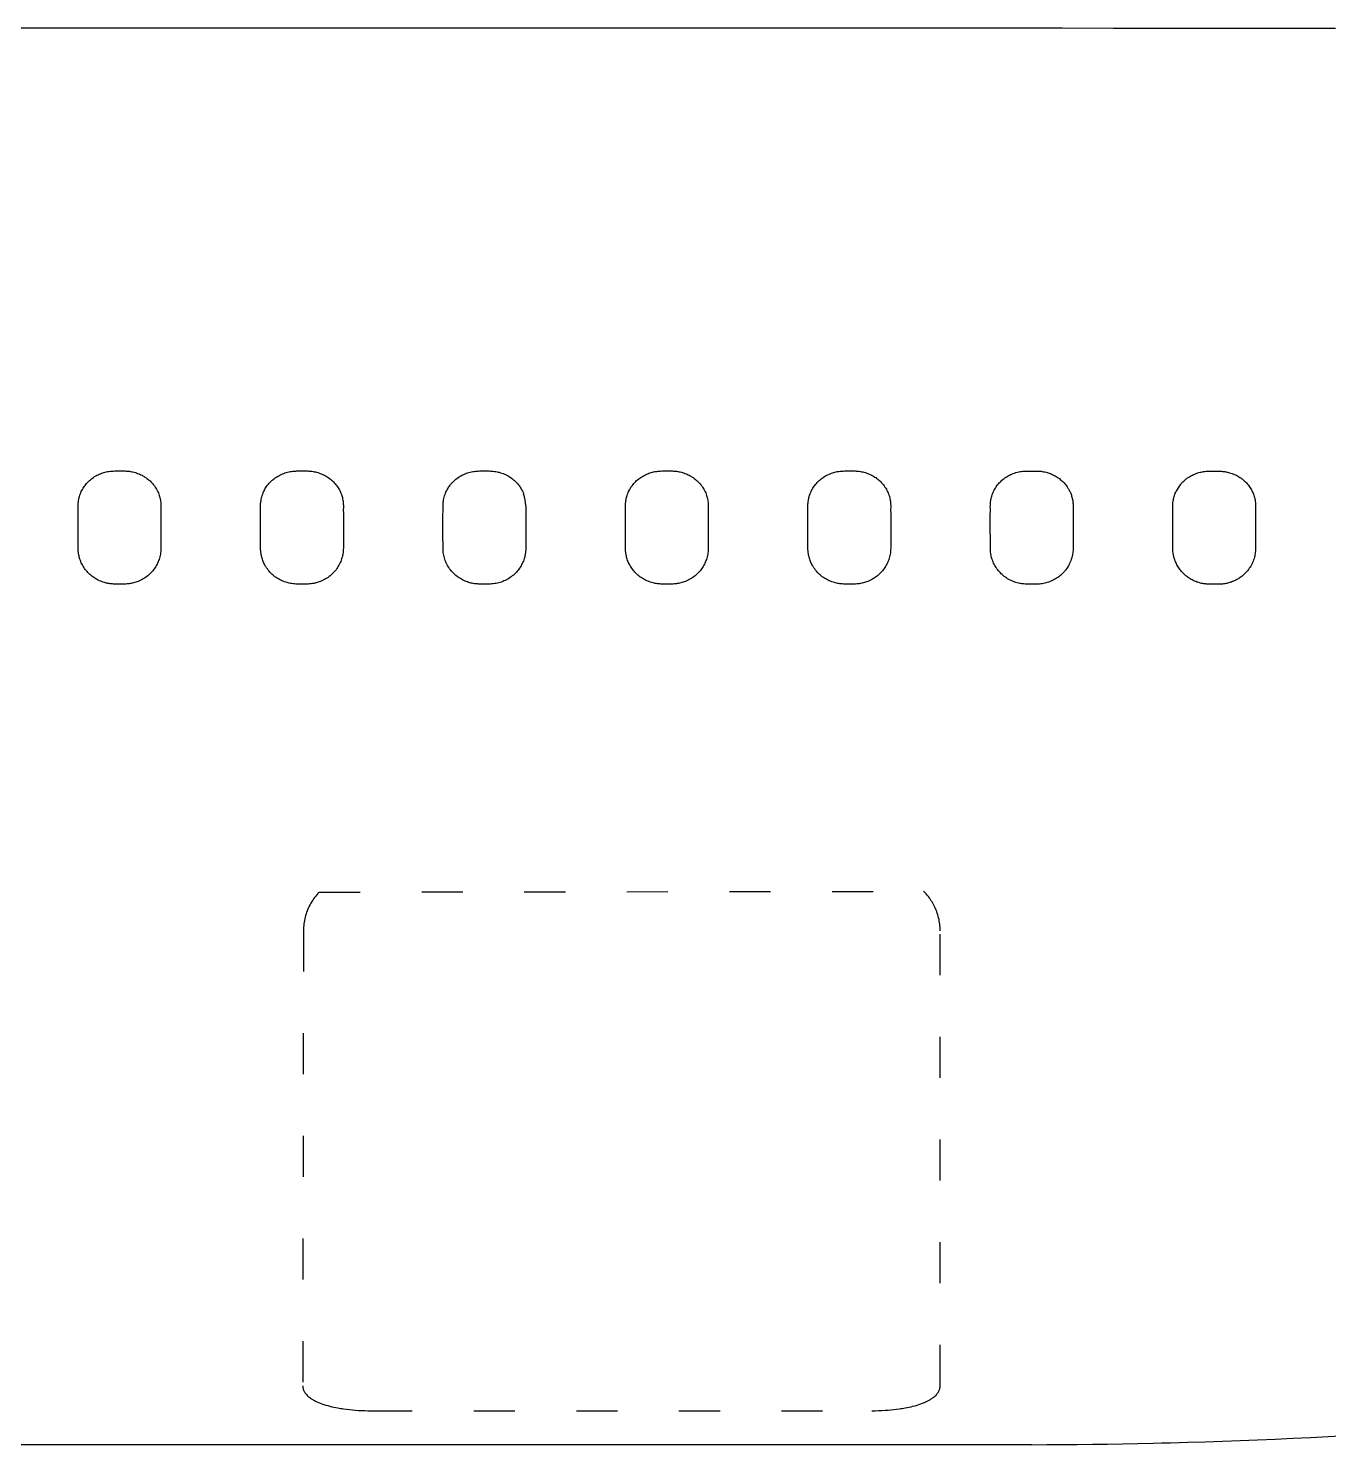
# Model space of a CAD drawing. Extents: x -17108 to 71323, y -8319 to 54197.
# Drawn here: x 10781 to 14583, y 43435 to 47576 of the extents above; entities that cross this region are included whole.
import ezdxf

# ---------------------------------------------------------------- set-up
doc = ezdxf.new("R2010")
doc.units = 0
doc.linetypes.add('ACAD_ISO03W100', pattern=[30, 12, -18])
doc.layers.get('0').update_dxf_attribs({"linetype": 'CONTINUOUS'})
doc.layers.add('cargoDoors', color=7, linetype='ACAD_ISO03W100')

msp = doc.modelspace()

# ---------------------------------------------------------------- linework, layer by layer
at = {"color": 7}
for p, q in [((11033.9, 46281.7), (11061.9, 46281.7)), ((11567.3, 46281.7), (11595.3, 46281.7)), ((12634.1, 46281.7), (12662.1, 46281.7)), ((13167.5, 46281.7), (13195.5, 46281.7)), ((11168.9, 46144.8), (11168.9, 46056.1)), ((11702.3, 46144.8), (11702.3, 46056.1)), ((12769.1, 46144.8), (12769.1, 46056.1)), ((13302.5, 46144.8), (13302.5, 46056.1)), ((12128.7, 45951.1), (12100.7, 45951.1)), ((13714.9, 43434.9), (9320.7, 43434.9))]:
    msp.add_line(p, q, dxfattribs=at)
at = {"color": 7, "ltscale": 0.349951}
for p, q in [((12100.7, 46281.7), (12114.7, 46281.7)), ((11595.3, 45951.1), (11581.3, 45951.1))]:
    msp.add_line(p, q, dxfattribs=at)
at = {"color": 7, "ltscale": 0.35}
for p, q in [((12114.7, 46281.7), (12128.7, 46281.7)), ((13700.9, 46281.5), (13714.9, 46281.5)), ((11047.9, 45951.1), (11033.9, 45951.1)), ((11061.9, 45951.1), (11047.9, 45951.1)), ((11581.3, 45951.1), (11567.3, 45951.1)), ((12648.1, 45951.1), (12634.1, 45951.1)), ((12662.1, 45951.1), (12648.1, 45951.1)), ((13181.5, 45951.1), (13167.5, 45951.1)), ((13195.5, 45951.1), (13181.5, 45951.1))]:
    msp.add_line(p, q, dxfattribs=at)
at = {"color": 7, "ltscale": 0.349512}
msp.add_line((14234.3, 46281.1), (14248.3, 46281.1), dxfattribs=at)
at = {"color": 7, "ltscale": 0.349707}
msp.add_line((13728.9, 45950.9), (13714.9, 45950.9), dxfattribs=at)
at = {"color": 7}
for points in [[(14603.4, 47575.1), (14482.3, 47575.1), (14255.7, 47575.3), (14104.7, 47575.5), (13954, 47575.7), (13803.5, 47575.9), (13714.9, 47575.9), (9971.2, 47575.9)], [(10926.9, 46182.6), (10927, 46185.4), (10927.2, 46188.2), (10927.5, 46191), (10927.8, 46193.4), (10928.2, 46195.8), (10928.8, 46199), (10929.3, 46201.7), (10929.9, 46204.3), (10930.6, 46206.9), (10931.8, 46210.6), (10933.1, 46214.3), (10934.5, 46217.9), (10936.1, 46221.4), (10937.8, 46224.9), (10939.4, 46228), (10941.2, 46231), (10943.1, 46234), (10945, 46236.9), (10947.1, 46239.7), (10949.3, 46242.5), (10951.6, 46245.2), (10954.1, 46248), (10956.8, 46250.8), (10959.7, 46253.4), (10962.6, 46256), (10965.6, 46258.4), (10968.6, 46260.8), (10971.8, 46263), (10975.1, 46265.1), (10978.4, 46267.1), (10981.8, 46269), (10985.3, 46270.7), (10988.8, 46272.3), (10992.4, 46273.8), (10995.7, 46275.1), (10999.1, 46276.2), (11002.4, 46277.3), (11005.9, 46278.2), (11009.3, 46279), (11012.8, 46279.7), (11014.9, 46280.1), (11016.9, 46280.4), (11021.2, 46281), (11025.4, 46281.4), (11029.6, 46281.6), (11033.9, 46281.7)], [(11061.9, 46281.7), (11064.8, 46281.7), (11067.7, 46281.6), (11070.6, 46281.4), (11073.9, 46281.1), (11077.1, 46280.7), (11080.3, 46280.2), (11083.5, 46279.6), (11087.1, 46278.9), (11090.6, 46278), (11094.1, 46277.1), (11097.5, 46276), (11100.9, 46274.8), (11104.3, 46273.5)], [(11104.3, 46273.5), (11107.4, 46272.1), (11110.5, 46270.7), (11113.6, 46269.2), (11116.5, 46267.6), (11119.5, 46265.8), (11122.3, 46264.1), (11125.2, 46262.2), (11127.9, 46260.2), (11131, 46257.8), (11134, 46255.3), (11137, 46252.7), (11139.8, 46249.9), (11142.5, 46247.1), (11145.1, 46244.2), (11147.6, 46241.2), (11149.9, 46238), (11152.2, 46234.8), (11154.3, 46231.6), (11156.2, 46228.2), (11158.1, 46224.8), (11159.8, 46221.2), (11161.4, 46217.7), (11162.8, 46214.1), (11164.1, 46210.4), (11165.1, 46207), (11166, 46203.6), (11166.8, 46200.2), (11167.4, 46196.8), (11168, 46193.3), (11168.4, 46189.8), (11168.6, 46187.4), (11168.8, 46185), (11168.9, 46182.6), (11168.9, 46178.4), (11168.9, 46174.8), (11168.8, 46169.3), (11168.8, 46166.6), (11168.8, 46164.5), (11168.9, 46162.4)], [(11460.3, 46182.6), (11460.4, 46184.6), (11460.5, 46186.6), (11460.8, 46189.7), (11461.1, 46192.8), (11461.6, 46195.8), (11462.2, 46199), (11463, 46202.8), (11464, 46206.6), (11465.1, 46210.3), (11466.4, 46214), (11467.8, 46217.6), (11469.2, 46220.8), (11470.7, 46223.9), (11472.3, 46227), (11474, 46230), (11475.8, 46233), (11477.8, 46235.9), (11479.8, 46238.8), (11481.7, 46241.2), (11483.6, 46243.6), (11485.6, 46245.9), (11487.7, 46248.1), (11489.6, 46250.1), (11491.5, 46252), (11493.5, 46253.8), (11495, 46255.2), (11496.6, 46256.5), (11499.8, 46259.1), (11503.1, 46261.5), (11506.5, 46263.8), (11509.9, 46266), (11513.5, 46268), (11517, 46269.9), (11520.6, 46271.6), (11524.2, 46273.2), (11527.9, 46274.6), (11531.6, 46276), (11535.4, 46277.1), (11539.3, 46278.2), (11543.1, 46279.1), (11547, 46279.9), (11551, 46280.5), (11554.9, 46281), (11558.9, 46281.4), (11562.9, 46281.6), (11565.1, 46281.7), (11567.3, 46281.7)], [(11595.3, 46281.7), (11598.2, 46281.7), (11601.1, 46281.6), (11604, 46281.4), (11607.3, 46281.1), (11610.5, 46280.7), (11613.7, 46280.2), (11616.9, 46279.6), (11620.5, 46278.9), (11624, 46278), (11627.5, 46277.1), (11630.9, 46276), (11634.3, 46274.8), (11637.7, 46273.5)], [(11637.7, 46273.5), (11641.3, 46271.9), (11644.8, 46270.3), (11648.3, 46268.5), (11651.7, 46266.6), (11655, 46264.5), (11658.2, 46262.4), (11661.4, 46260.1), (11664.5, 46257.8), (11667.4, 46255.3), (11670.3, 46252.7), (11673.1, 46250), (11675.8, 46247.2), (11678.4, 46244.3), (11680.7, 46241.5), (11683, 46238.5), (11685.1, 46235.5), (11687.1, 46232.4), (11689, 46229.3), (11690.8, 46226.1), (11692.5, 46222.8), (11694, 46219.5), (11695.3, 46216.5), (11696.4, 46213.4), (11697.5, 46210.4), (11698.4, 46207.3), (11699.4, 46203.8), (11700.2, 46200.2), (11700.9, 46196.7), (11701.4, 46193.1), (11701.8, 46189.8), (11702.1, 46186.6), (11702.2, 46184.2), (11702.3, 46181.8), (11702.3, 46177.5), (11702.3, 46174.1), (11702.2, 46168.9), (11702.2, 46166.3), (11702.2, 46164.4), (11702.3, 46162.4)], [(11993.7, 46162.4), (11993.7, 46166.7), (11993.7, 46171), (11993.7, 46174.3), (11993.7, 46177.6), (11993.7, 46180.3), (11993.7, 46183), (11993.9, 46185.8), (11994.1, 46188.6), (11994.2, 46190.2), (11994.6, 46193.4), (11995.2, 46197.3), (11996, 46201.1), (11996.9, 46204.9), (11998, 46208.6), (11999.2, 46212.3), (12000.5, 46215.9), (12002, 46219.5), (12003.6, 46223), (12005.4, 46226.5), (12007.3, 46229.9), (12008.9, 46232.5), (12010.6, 46235), (12012.3, 46237.5), (12014.1, 46240), (12015.8, 46242.1), (12017.5, 46244.2), (12019.3, 46246.2), (12020.6, 46247.7), (12022, 46249.1), (12024.9, 46252), (12027.9, 46254.7), (12031, 46257.4), (12034.2, 46259.9), (12037.6, 46262.3), (12040.8, 46264.4), (12044.2, 46266.5), (12047.6, 46268.4), (12051.1, 46270.2), (12054.7, 46271.9), (12058.3, 46273.5), (12062, 46274.9), (12065.7, 46276.2), (12069.5, 46277.3), (12073.3, 46278.4), (12077.2, 46279.3), (12081.1, 46280), (12085, 46280.6), (12088.9, 46281.1), (12092.8, 46281.4), (12096.7, 46281.6), (12100.7, 46281.7)], [(12128.7, 46281.7), (12132.7, 46281.6), (12136.7, 46281.4), (12140.6, 46281.1), (12144.6, 46280.6), (12148.5, 46280), (12151.8, 46279.3), (12155, 46278.6), (12158.2, 46277.8), (12162, 46276.7), (12165.8, 46275.5), (12169.5, 46274.1), (12173.1, 46272.6), (12176.7, 46271)], [(12176.7, 46271), (12180.3, 46269.2), (12183.7, 46267.3), (12187.1, 46265.3), (12190.4, 46263.2), (12193.6, 46261), (12196.8, 46258.6), (12199.8, 46256.2), (12202.8, 46253.6), (12205.6, 46250.9), (12208.3, 46248.1), (12211, 46245.2), (12213.5, 46242.2), (12215.9, 46239.1), (12218.2, 46235.9), (12220.4, 46232.6), (12222.4, 46229.2), (12224.3, 46225.8), (12226.1, 46222.3), (12227.7, 46218.7), (12229.2, 46215)], [(12527.1, 46182.6), (12527.2, 46185.7), (12527.5, 46188.8), (12527.7, 46191), (12528.1, 46194.2), (12528.7, 46197.4), (12529.1, 46199.8), (12529.6, 46202.1), (12530.2, 46204.5), (12530.8, 46206.8), (12532, 46210.5), (12533.2, 46214.2), (12534.7, 46217.8), (12536.2, 46221.4), (12537.9, 46224.8), (12539.6, 46227.9), (12541.4, 46231), (12543.2, 46233.9), (12545.2, 46236.8), (12547.3, 46239.6), (12549.4, 46242.4), (12551.7, 46245.1), (12554.3, 46247.9), (12557, 46250.7), (12559.8, 46253.4), (12562.7, 46255.9), (12565.7, 46258.4), (12568.8, 46260.7), (12571.9, 46262.9), (12575.2, 46265), (12578.5, 46267), (12581.9, 46268.9), (12585.4, 46270.7), (12588.9, 46272.3), (12592.5, 46273.8), (12595.8, 46275.1), (12599.2, 46276.2), (12602.6, 46277.2), (12606, 46278.2), (12609.4, 46279), (12612.9, 46279.7), (12615.7, 46280.2), (12618.5, 46280.6), (12621.3, 46281), (12623.5, 46281.2), (12625.6, 46281.4), (12629.8, 46281.6), (12634.1, 46281.7)], [(12662.1, 46281.7), (12665, 46281.7), (12667.9, 46281.6), (12670.8, 46281.4), (12674.1, 46281.1), (12677.3, 46280.7), (12680.5, 46280.2), (12683.7, 46279.6), (12687.3, 46278.9), (12690.8, 46278), (12694.3, 46277.1), (12697.7, 46276), (12701.1, 46274.8), (12704.5, 46273.5)], [(12704.5, 46273.5), (12707.6, 46272.1), (12710.7, 46270.7), (12713.8, 46269.2), (12716.7, 46267.6), (12719.7, 46265.8), (12722.5, 46264.1), (12725.4, 46262.2), (12728.1, 46260.2), (12731.2, 46257.8), (12734.2, 46255.3), (12737.2, 46252.7), (12740, 46249.9), (12742.7, 46247.1), (12745.3, 46244.2), (12747.8, 46241.2), (12750.1, 46238), (12752.4, 46234.8), (12754.5, 46231.6), (12756.4, 46228.2), (12758.3, 46224.8), (12760, 46221.2), (12761.6, 46217.7), (12763, 46214.1), (12764.3, 46210.4), (12765.3, 46207), (12766.2, 46203.6), (12767, 46200.2), (12767.6, 46196.8), (12768.2, 46193.3), (12768.6, 46189.8), (12768.8, 46187.4), (12769, 46185), (12769.1, 46182.6), (12769.1, 46178.4), (12769.1, 46174.8), (12769, 46169.3), (12769, 46166.6), (12769, 46164.5), (12769.1, 46162.4)], [(13060.5, 46182.6), (13060.6, 46185.4), (13060.8, 46188.2), (13061.1, 46191), (13061.4, 46193.4), (13061.8, 46195.8), (13062.4, 46199), (13062.9, 46201.7), (13063.5, 46204.3), (13064.2, 46206.9), (13065.4, 46210.6), (13066.7, 46214.3), (13068.1, 46217.9), (13069.7, 46221.4), (13071.4, 46224.9), (13073, 46228), (13074.8, 46231), (13076.7, 46234), (13078.6, 46236.9), (13080.7, 46239.7), (13082.9, 46242.5), (13085.2, 46245.2), (13087.8, 46248), (13090.5, 46250.8), (13093.3, 46253.4), (13096.2, 46256), (13099.2, 46258.4), (13102.2, 46260.8), (13105.4, 46263), (13108.7, 46265.1), (13112, 46267.1), (13115.4, 46269), (13118.9, 46270.7), (13122.4, 46272.3), (13126, 46273.8), (13129.3, 46275.1), (13132.7, 46276.2), (13136, 46277.3), (13139.5, 46278.2), (13142.9, 46279), (13146.4, 46279.7), (13148.5, 46280.1), (13150.6, 46280.4), (13154.8, 46281), (13159, 46281.4), (13163.2, 46281.6), (13167.5, 46281.7)], [(13195.5, 46281.7), (13198.4, 46281.7), (13201.3, 46281.6), (13204.2, 46281.4), (13207.5, 46281.1), (13210.7, 46280.7), (13213.9, 46280.2), (13217.1, 46279.6), (13220.7, 46278.9), (13224.2, 46278), (13227.7, 46277.1), (13231.1, 46276), (13234.5, 46274.8), (13237.9, 46273.5)], [(13237.9, 46273.5), (13241, 46272.1), (13244.1, 46270.7), (13247.2, 46269.2), (13250.1, 46267.6), (13253.1, 46265.8), (13255.9, 46264.1), (13258.8, 46262.2), (13261.5, 46260.2), (13264.6, 46257.8), (13267.6, 46255.3), (13270.6, 46252.7), (13273.4, 46249.9), (13276.1, 46247.1), (13278.7, 46244.2), (13281.2, 46241.2), (13283.5, 46238), (13285.8, 46234.8), (13287.9, 46231.6), (13289.8, 46228.2), (13291.7, 46224.8), (13293.4, 46221.2), (13295, 46217.7), (13296.4, 46214.1), (13297.7, 46210.4), (13298.7, 46207), (13299.6, 46203.6), (13300.4, 46200.2), (13301, 46196.8), (13301.6, 46193.3), (13302, 46189.8), (13302.2, 46187.4), (13302.4, 46185), (13302.5, 46182.6), (13302.5, 46178.4), (13302.5, 46174.8), (13302.4, 46169.3), (13302.4, 46166.6), (13302.4, 46164.5), (13302.5, 46162.4)], [(13593.9, 46162.3), (13594, 46165.6), (13593.9, 46167.8), (13593.9, 46172.2), (13593.8, 46177.1), (13593.9, 46180.3), (13593.9, 46182.4), (13594, 46184.6), (13594.2, 46186.7), (13594.3, 46188.9), (13594.7, 46192.2), (13595.1, 46195.4), (13595.7, 46198.5), (13596.4, 46201.7), (13597.1, 46204.9), (13598, 46208), (13599.2, 46211.6), (13600.4, 46215.1), (13601.9, 46218.6), (13603.4, 46222), (13605.1, 46225.4), (13607, 46228.8), (13608.8, 46231.9), (13610.8, 46235), (13612.9, 46238), (13615.1, 46240.9), (13617.5, 46243.8), (13619.9, 46246.6), (13622.5, 46249.3), (13625.1, 46251.9), (13627.9, 46254.4), (13630.7, 46256.8), (13633.6, 46259.1), (13636.7, 46261.3), (13639.8, 46263.5), (13643, 46265.5), (13646.3, 46267.4), (13649.6, 46269.2), (13653.3, 46271), (13657.1, 46272.7), (13661, 46274.3), (13664.9, 46275.7), (13668.9, 46276.9), (13672.9, 46278), (13677, 46279), (13681.2, 46279.8), (13683.3, 46280.2), (13685.4, 46280.5), (13689.2, 46280.9), (13693.1, 46281.3), (13697, 46281.5), (13700.9, 46281.5)], [(13714.9, 46281.5), (13726.5, 46281.5), (13730, 46281.5), (13731.7, 46281.4), (13734.3, 46281.4)], [(13734.3, 46281.4), (13738.2, 46281.1), (13742, 46280.7), (13745.8, 46280.2), (13749.7, 46279.6), (13753.4, 46278.8), (13756.8, 46278), (13760.1, 46277.1), (13763.4, 46276.1), (13766.1, 46275.2), (13768.8, 46274.2), (13771.5, 46273.1), (13774.6, 46271.8), (13777.7, 46270.3), (13780.7, 46268.8), (13783.7, 46267.2), (13786.6, 46265.5), (13789.4, 46263.7), (13792.6, 46261.6), (13795.6, 46259.4), (13798.5, 46257.1), (13801.4, 46254.7), (13804.1, 46252.2), (13806.8, 46249.6), (13809.3, 46247), (13811.8, 46244.2)], [(14149.5, 46241.7), (14150.8, 46243.3), (14152.2, 46244.8), (14155, 46247.9), (14157.1, 46250), (14159.2, 46252.1), (14161.4, 46254.1), (14163.4, 46255.8), (14165.4, 46257.4), (14166.8, 46258.5), (14168.2, 46259.6), (14170.5, 46261.2), (14173.9, 46263.5), (14177.4, 46265.7), (14180.3, 46267.4), (14182.5, 46268.6), (14184.9, 46269.8), (14187.6, 46271), (14190.3, 46272.2), (14193.6, 46273.6), (14195.2, 46274.2), (14197.7, 46275.1), (14200.2, 46275.9), (14203.6, 46276.9), (14207.1, 46277.8), (14210.6, 46278.6), (14214.1, 46279.3)], [(14214.1, 46279.3), (14217.3, 46279.9), (14221, 46280.4), (14224.6, 46280.7), (14228.2, 46281), (14231.3, 46281.1), (14234.3, 46281.1)], [(14248.3, 46281.1), (14258.9, 46281.1), (14263.7, 46281.1), (14266.1, 46281), (14270.2, 46280.8), (14272.8, 46280.6), (14275.3, 46280.4), (14278.8, 46279.9), (14281.3, 46279.5), (14283.9, 46279), (14286.4, 46278.5), (14290, 46277.7), (14293.5, 46276.7), (14297, 46275.6), (14300.5, 46274.4), (14302.9, 46273.5), (14305.3, 46272.6), (14307.7, 46271.6), (14310, 46270.5), (14313.1, 46269), (14316.1, 46267.4), (14319, 46265.7), (14320.4, 46264.9), (14323.3, 46263.1), (14326.1, 46261.2), (14327.5, 46260.2), (14329.8, 46258.4), (14332.1, 46256.6), (14334, 46255), (14336.9, 46252.4), (14339.7, 46249.8), (14342.4, 46247), (14345, 46244.1), (14347.5, 46241.1), (14349.8, 46238.1), (14351.7, 46235.4), (14353.6, 46232.7), (14355.3, 46229.9), (14357.1, 46226.7), (14358.8, 46223.5), (14360.4, 46220.2), (14361.9, 46216.8), (14363.1, 46213.8), (14364.1, 46210.8), (14365.2, 46207.4), (14366.2, 46204), (14367, 46200.5), (14367.7, 46197.1), (14368.3, 46193.6), (14368.7, 46190), (14369, 46186.5), (14369.2, 46183), (14369.3, 46179.4)], [(13811.8, 46244.2), (13814.2, 46241.3), (13816.6, 46238.2), (13818.8, 46235.1), (13820.8, 46231.9), (13822.1, 46229.9), (13823.3, 46227.8), (13824.6, 46225.4), (13825.8, 46223.1), (13826.9, 46220.6), (13827.9, 46218.4), (13828.8, 46216.2), (13829.8, 46213.7), (13830.7, 46211.1), (13831.6, 46208.5), (13832.5, 46205.4), (13833.1, 46203.1), (13833.6, 46200.8), (13834.1, 46198.4), (13834.7, 46195.2), (13835.2, 46191.9), (13835.5, 46188.7), (13835.8, 46185.4), (13835.9, 46182.1), (13835.9, 46179.4), (13835.9, 46057.4), (13835.9, 46055.1), (13835.9, 46052.9), (13835.7, 46049.2), (13835.4, 46045.5), (13835, 46042.2), (13834.5, 46038.9), (13833.9, 46035.7), (13833.2, 46032.5), (13832.4, 46029.1), (13831.4, 46025.8), (13830.4, 46022.6)], [(14127.4, 46179.5), (14127.4, 46183), (14127.6, 46186.5), (14127.9, 46189.9), (14128.4, 46193.4), (14128.9, 46196.8), (14129.6, 46200.2), (14130.4, 46203.6), (14131.3, 46207), (14132.3, 46210.3), (14133.4, 46213.6)], [(14133.4, 46213.6), (14134, 46215.1), (14134.6, 46216.7), (14136, 46219.8), (14137.4, 46222.8)], [(10926.9, 46127.2), (10926.9, 46136.4), (10926.9, 46154.9), (10926.9, 46167.3), (10926.9, 46173.4), (10926.9, 46179.6), (10926.9, 46182.6)], [(11460.3, 46127.2), (11460.3, 46136.4), (11460.3, 46154.9), (11460.3, 46167.3), (11460.3, 46173.4), (11460.3, 46179.6), (11460.3, 46182.6)], [(12235.7, 46180), (12235.7, 46148.7), (12235.7, 46133), (12235.7, 46117.3), (12235.7, 46109.5)], [(12527.1, 46127.2), (12527.1, 46136.4), (12527.1, 46154.9), (12527.1, 46167.3), (12527.1, 46173.4), (12527.1, 46179.6), (12527.1, 46182.6)], [(13060.5, 46127.2), (13060.5, 46138.3), (13060.5, 46155.1), (13060.5, 46166.2), (13060.5, 46173.5), (13060.5, 46177.1), (13060.5, 46182.6)], [(14134.1, 46019.1), (14133.4, 46020.7), (14132.9, 46022.4), (14132.2, 46024.4), (14131.4, 46027.1), (14130.7, 46029.8), (14130.1, 46032.2), (14129.5, 46034.6), (14129.1, 46036.6), (14128.8, 46038.7), (14128.5, 46040.7), (14128.2, 46042.7), (14127.8, 46045.8), (14127.6, 46048.8), (14127.4, 46051.9), (14127.4, 46054.9), (14127.4, 46059), (14127.4, 46179.5)], [(14369.3, 46179.4), (14369.3, 46157.4), (14369.3, 46058.4), (14369.3, 46054.3), (14369.2, 46050.7), (14368.9, 46047.1), (14368.6, 46043.5), (14368.1, 46040), (14367.5, 46036.4), (14366.7, 46032.9), (14365.9, 46029.4), (14364.9, 46026), (14363.6, 46022.1), (14362.2, 46018.4), (14360.7, 46014.6), (14359, 46010.9), (14357.2, 46007.3), (14355.2, 46003.8), (14353.1, 46000.3), (14351, 45997.2), (14348.8, 45994.1), (14346.5, 45991.1), (14344.1, 45988.2), (14341.6, 45985.4), (14339, 45982.6), (14336.3, 45980), (14333.5, 45977.4), (14332.2, 45976.3), (14330, 45974.5), (14327.7, 45972.7), (14325.7, 45971.3), (14324.2, 45970.2)], [(11168.9, 46162.4), (11169, 46159.5), (11169, 46156.6), (11169, 46154.6), (11169, 46150.7), (11168.9, 46144.8)], [(11702.3, 46162.4), (11702.4, 46159.5), (11702.4, 46156.6), (11702.4, 46154.6), (11702.4, 46150.7), (11702.3, 46144.8)], [(11993.7, 46074), (11993.6, 46080.2), (11993.5, 46084.4), (11993.5, 46092.8), (11993.5, 46101.3), (11993.6, 46131), (11993.5, 46143.7), (11993.6, 46152), (11993.6, 46156.2), (11993.7, 46162.4)], [(12769.1, 46162.4), (12769.2, 46159.5), (12769.2, 46156.6), (12769.2, 46154.6), (12769.2, 46150.7), (12769.1, 46144.8)], [(13302.5, 46162.4), (13302.6, 46159.5), (13302.6, 46156.6), (13302.6, 46154.6), (13302.6, 46150.7), (13302.5, 46144.8)], [(13593.9, 46056), (13593.9, 46089.2), (13593.8, 46105.8), (13593.7, 46130.6), (13593.7, 46144.7), (13593.7, 46151.8), (13593.8, 46157.1), (13593.9, 46162.3)], [(10926.9, 46056.1), (10926.9, 46087.7), (10926.9, 46103.5), (10926.9, 46119.3), (10926.9, 46127.2)], [(11460.3, 46056.1), (11460.3, 46087.7), (11460.3, 46103.5), (11460.3, 46119.3), (11460.3, 46127.2)], [(12235.7, 46109.5), (12235.7, 46100.1), (12235.7, 46090.8), (12235.7, 46081.4), (12235.7, 46069.1), (12235.7, 46063), (12235.7, 46056.5), (12235.7, 46053.3)], [(12527.1, 46056.1), (12527.1, 46087.7), (12527.1, 46103.5), (12527.1, 46119.3), (12527.1, 46127.2)], [(13060.5, 46056.1), (13060.5, 46087.7), (13060.5, 46103.5), (13060.5, 46119.3), (13060.5, 46127.2)], [(10933.3, 46020.4), (10932.2, 46023.6), (10931.2, 46026.8), (10930.3, 46030.1), (10929.5, 46033.4), (10928.8, 46036.7), (10928.2, 46040), (10927.9, 46042), (10927.6, 46044), (10927.4, 46046), (10927.2, 46048), (10927.1, 46050.1), (10927, 46052.1), (10926.9, 46054.1), (10926.9, 46056.1)], [(11168.9, 46056.1), (11168.8, 46052.4), (11168.6, 46048.8), (11168.4, 46046.3), (11168, 46042.3), (11167.3, 46038.4), (11166.6, 46034.5), (11165.7, 46030.6), (11164.6, 46026.8), (11163.5, 46023.2), (11162.2, 46019.7), (11160.8, 46016.2), (11159.3, 46012.8), (11157.7, 46009.4), (11155.9, 46006.1), (11154, 46002.9), (11152, 45999.7), (11149.8, 45996.4), (11147.4, 45993.1), (11144.9, 45990), (11142.2, 45986.9), (11139.5, 45984), (11136.6, 45981.1), (11133.6, 45978.3), (11130.5, 45975.6), (11127.3, 45973.1), (11124, 45970.7), (11120.6, 45968.4), (11117.1, 45966.3), (11113.6, 45964.2), (11109.9, 45962.3), (11106.2, 45960.6), (11102.5, 45959), (11098.6, 45957.5), (11095.3, 45956.4), (11092, 45955.4), (11088.7, 45954.5), (11085.3, 45953.7), (11081.9, 45953), (11078.5, 45952.4), (11076.4, 45952.1), (11074.4, 45951.8), (11072.3, 45951.6), (11070.2, 45951.4), (11066.1, 45951.2), (11061.9, 45951.1)], [(11466.7, 46020.4), (11465.6, 46023.6), (11464.6, 46026.8), (11463.7, 46030.1), (11462.9, 46033.4), (11462.2, 46036.7), (11461.6, 46040), (11461.3, 46042), (11461, 46044), (11460.8, 46046), (11460.6, 46048), (11460.5, 46050.1), (11460.4, 46052.1), (11460.3, 46054.1), (11460.3, 46056.1)], [(11702.3, 46056.1), (11702.2, 46052.6), (11702, 46049.1), (11701.7, 46045.5), (11701.3, 46042), (11700.8, 46038.5), (11700.1, 46035.1), (11699.3, 46031.6), (11698.3, 46028), (11697.3, 46024.4), (11696, 46020.9), (11694.7, 46017.4), (11693.1, 46013.7), (11691.4, 46010.1), (11689.5, 46006.6), (11687.5, 46003.1), (11685.4, 45999.7), (11683.2, 45996.3), (11680.8, 45993.1), (11678.2, 45990), (11675.6, 45986.9), (11672.9, 45983.9), (11670, 45981.1), (11667, 45978.3), (11663.9, 45975.6), (11660.7, 45973.1), (11657.4, 45970.7), (11654, 45968.4), (11650.5, 45966.2), (11646.9, 45964.2), (11643.3, 45962.3), (11639.6, 45960.6), (11635.8, 45959), (11632, 45957.5), (11629.1, 45956.5), (11626.1, 45955.6), (11623.1, 45954.7), (11620, 45954), (11618, 45953.5), (11616, 45953.1), (11613.9, 45952.7), (11611.9, 45952.4), (11607.8, 45951.8), (11603.6, 45951.4), (11599.5, 45951.2), (11595.3, 45951.1)], [(12003.3, 46012.7), (12001.7, 46016.4), (12000.2, 46020.2), (11998.9, 46024), (11997.7, 46027.8), (11996.6, 46031.7), (11995.8, 46035.7), (11995, 46039.6), (11994.5, 46042.9), (11994.2, 46045.8), (11994, 46048.7), (11993.8, 46051.1), (11993.7, 46053.4), (11993.7, 46055.7), (11993.7, 46058.7), (11993.7, 46064.8), (11993.7, 46068.9), (11993.7, 46070.9), (11993.7, 46074)], [(12235.7, 46053.3), (12235.6, 46051.4), (12235.5, 46049.4), (12235.3, 46047.3), (12235, 46044.5), (12234.7, 46041.8), (12234.3, 46039.3), (12233.8, 46036.3), (12233.1, 46033.4), (12232.4, 46030.4), (12231.8, 46028), (12231, 46025.6), (12229.8, 46022), (12228.5, 46018.4), (12227, 46014.8), (12225.4, 46011.3), (12223.6, 46007.9), (12221.8, 46004.5), (12219.8, 46001.2), (12217.7, 45998), (12215.4, 45994.8), (12213.1, 45991.7), (12210.6, 45988.8), (12208.1, 45985.9), (12205.4, 45983.1), (12202.5, 45980.2), (12199.5, 45977.5), (12196.3, 45974.9), (12193.1, 45972.4), (12189.8, 45970), (12186.3, 45967.7), (12182.8, 45965.6), (12179.2, 45963.6), (12175.6, 45961.8), (12171.9, 45960.1), (12168.1, 45958.5), (12164.2, 45957.1), (12160.4, 45955.9), (12156.5, 45954.8), (12152.6, 45953.8), (12148.7, 45953), (12144.7, 45952.3), (12140.7, 45951.8), (12136.7, 45951.4), (12132.7, 45951.2), (12128.7, 45951.1)], [(12533.5, 46020.4), (12532.4, 46023.6), (12531.4, 46026.8), (12530.5, 46030.1), (12529.7, 46033.4), (12529, 46036.7), (12528.4, 46040), (12528.1, 46042), (12527.8, 46044), (12527.6, 46046), (12527.4, 46048), (12527.3, 46050.1), (12527.2, 46052.1), (12527.1, 46054.1), (12527.1, 46056.1)], [(12769.1, 46056.1), (12769, 46052.4), (12768.8, 46048.8), (12768.6, 46046.3), (12768.2, 46042.3), (12767.5, 46038.4), (12766.8, 46034.5), (12765.9, 46030.6), (12764.8, 46026.8), (12763.7, 46023.2), (12762.4, 46019.7), (12761, 46016.2), (12759.5, 46012.8), (12757.9, 46009.4), (12756.1, 46006.1), (12754.2, 46002.9), (12752.2, 45999.7), (12750, 45996.4), (12747.6, 45993.1), (12745.1, 45990), (12742.4, 45986.9), (12739.7, 45984), (12736.8, 45981.1), (12733.8, 45978.3), (12730.7, 45975.6), (12727.5, 45973.1), (12724.2, 45970.7), (12720.8, 45968.4), (12717.3, 45966.3), (12713.8, 45964.2), (12710.1, 45962.3), (12706.4, 45960.6), (12702.7, 45959), (12698.8, 45957.5), (12695.5, 45956.4), (12692.2, 45955.4), (12688.9, 45954.5), (12685.5, 45953.7), (12682.1, 45953), (12678.7, 45952.4), (12676.6, 45952.1), (12674.6, 45951.8), (12672.5, 45951.6), (12670.4, 45951.4), (12666.3, 45951.2), (12662.1, 45951.1)], [(13066.9, 46020.4), (13065.8, 46023.6), (13064.8, 46026.8), (13063.9, 46030.1), (13063.1, 46033.4), (13062.4, 46036.7), (13061.8, 46040), (13061.5, 46042), (13061.2, 46044), (13061, 46046), (13060.8, 46048), (13060.7, 46050.1), (13060.6, 46052.1), (13060.5, 46054.1), (13060.5, 46056.1)], [(13302.5, 46056.1), (13302.4, 46052.4), (13302.2, 46048.8), (13302, 46046.3), (13301.6, 46042.3), (13300.9, 46038.4), (13300.2, 46034.5), (13299.3, 46030.6), (13298.2, 46026.8), (13297.1, 46023.2), (13295.8, 46019.7), (13294.4, 46016.2), (13292.9, 46012.8), (13291.3, 46009.4), (13289.5, 46006.1), (13287.6, 46002.9), (13285.6, 45999.7), (13283.4, 45996.4), (13281, 45993.1), (13278.5, 45990), (13275.8, 45986.9), (13273.1, 45984), (13270.2, 45981.1), (13267.2, 45978.3), (13264.1, 45975.6), (13260.9, 45973.1), (13257.6, 45970.7), (13254.2, 45968.4), (13250.7, 45966.3), (13247.2, 45964.2), (13243.5, 45962.3), (13239.8, 45960.6), (13236, 45959), (13232.2, 45957.5), (13228.9, 45956.4), (13225.6, 45955.4), (13222.3, 45954.5), (13218.9, 45953.7), (13215.5, 45953), (13212.1, 45952.4), (13210, 45952.1), (13208, 45951.8), (13205.9, 45951.6), (13203.8, 45951.4), (13199.7, 45951.2), (13195.5, 45951.1)], [(13651.4, 45962.9), (13647.9, 45964.8), (13644.5, 45966.8), (13641.1, 45969), (13637.9, 45971.2), (13634.7, 45973.6), (13631.7, 45976), (13628.8, 45978.6), (13625.9, 45981.2), (13623.2, 45984), (13620.5, 45986.9), (13618, 45989.8), (13615.5, 45992.9), (13613.2, 45996), (13611, 45999.2), (13608.9, 46002.5), (13607, 46005.8), (13605.2, 46009.2), (13603.5, 46012.6), (13602.1, 46015.9), (13600.8, 46019.2), (13599.6, 46022.5), (13598.5, 46025.8), (13597.5, 46029.2), (13596.6, 46032.6), (13595.9, 46036), (13595.5, 46038), (13595.2, 46040), (13594.6, 46044), (13594.2, 46048), (13594, 46052), (13593.9, 46056)], [(10985.8, 45962.4), (10983.3, 45963.7), (10980.8, 45965), (10978.4, 45966.4), (10975.5, 45968.2), (10972.7, 45970.1), (10969.9, 45972.1), (10966.8, 45974.4), (10963.8, 45976.9), (10960.9, 45979.5), (10958.1, 45982.1), (10955.4, 45984.9), (10952.8, 45987.8), (10950.3, 45990.8), (10947.9, 45993.8), (10945.6, 45997), (10943.4, 46000.2), (10941.4, 46003.5), (10939.5, 46006.9), (10937.7, 46010.3), (10936.1, 46013.6), (10934.7, 46017), (10933.3, 46020.4)], [(11519.2, 45962.4), (11515.7, 45964.2), (11512.3, 45966.1), (11508.9, 45968.2), (11505.6, 45970.4), (11502.4, 45972.7), (11499.3, 45975.1), (11496.3, 45977.7), (11493.4, 45980.3), (11490.6, 45983.1), (11487.8, 45985.9), (11485.2, 45988.9), (11482.7, 45991.9), (11480.3, 45995.2), (11479.1, 45996.9), (11477.9, 45998.6), (11476.8, 46000.3), (11475.7, 46002), (11474.6, 46003.8), (11473.6, 46005.6), (11472, 46008.5), (11470.6, 46011.4), (11469.2, 46014.4), (11467.9, 46017.4), (11466.7, 46020.4)], [(12058.2, 45959.8), (12054.6, 45961.4), (12051.1, 45963.1), (12047.7, 45965), (12044.3, 45966.9), (12041, 45969), (12037.8, 45971.3), (12034.7, 45973.6), (12031.6, 45976), (12028.7, 45978.6), (12025.8, 45981.2), (12023.1, 45984), (12020.4, 45986.8), (12017.9, 45989.8), (12015.4, 45992.8), (12013.1, 45995.9), (12010.9, 45999.1), (12008.8, 46002.4), (12006.9, 46005.8), (12005, 46009.2), (12003.3, 46012.7)], [(12586, 45962.4), (12582.5, 45964.2), (12579.1, 45966.1), (12575.8, 45968.1), (12572.6, 45970.3), (12569.4, 45972.6), (12566.3, 45975), (12563.3, 45977.5), (12560.4, 45980.1), (12557.6, 45982.8), (12554.9, 45985.6), (12552.3, 45988.5), (12549.9, 45991.5), (12547.5, 45994.6), (12545.4, 45997.6), (12543.3, 46000.7), (12541.4, 46003.8), (12539.6, 46007), (12537.9, 46010.3), (12536.3, 46013.6), (12534.8, 46017), (12533.5, 46020.4)], [(13119.4, 45962.4), (13115.9, 45964.2), (13112.5, 45966.1), (13109.1, 45968.2), (13105.8, 45970.4), (13102.6, 45972.7), (13099.5, 45975.1), (13096.5, 45977.7), (13093.6, 45980.3), (13090.8, 45983.1), (13088, 45985.9), (13085.4, 45988.9), (13082.9, 45991.9), (13080.5, 45995.2), (13079.3, 45996.9), (13078.1, 45998.6), (13077, 46000.3), (13075.9, 46002), (13074.8, 46003.8), (13073.8, 46005.6), (13072.2, 46008.5), (13070.8, 46011.4), (13069.4, 46014.4), (13068.1, 46017.4), (13066.9, 46020.4)], [(13830.4, 46022.6), (13829, 46018.8), (13827.5, 46015), (13826.7, 46013.1), (13825.8, 46011.3), (13824.6, 46008.9), (13823.3, 46006.5), (13822, 46004.1), (13820.3, 46001.2), (13818.5, 45998.5), (13816.6, 45995.7), (13814.4, 45992.7), (13812, 45989.8), (13810.4, 45987.9), (13808.1, 45985.3), (13805.8, 45982.9), (13804.1, 45981.2), (13802.3, 45979.5), (13799.8, 45977.3), (13796.9, 45974.8), (13793.9, 45972.5), (13790.8, 45970.2)], [(14150.5, 45990.5), (14148.5, 45993.1), (14146.6, 45995.8), (14144.7, 45998.5), (14142.9, 46001.3), (14141.2, 46004.2), (14139.6, 46007.1), (14138.1, 46010), (14136.7, 46013), (14135.3, 46016), (14134.1, 46019.1)], [(13790.8, 45970.2), (13787.5, 45968), (13784.2, 45966), (13780.8, 45964), (13777.5, 45962.3), (13774.1, 45960.7), (13770.7, 45959.2), (13767.3, 45957.8), (13763.7, 45956.6), (13760.1, 45955.4), (13756.5, 45954.4), (13752.8, 45953.5), (13749, 45952.7), (13745.3, 45952.1), (13741.5, 45951.6), (13737.6, 45951.2), (13733.8, 45951), (13731.4, 45950.9), (13728.9, 45950.9)], [(14172.5, 45970.1), (14170, 45971.9), (14167.6, 45973.7), (14165.3, 45975.6), (14163, 45977.6), (14160.8, 45979.6), (14158.6, 45981.7), (14156.5, 45983.8), (14154.5, 45986), (14152.5, 45988.2), (14150.5, 45990.5)], [(14187.2, 45961.5), (14184.2, 45963), (14181.2, 45964.7), (14178.2, 45966.4), (14175.3, 45968.2), (14172.5, 45970.1)], [(14324.2, 45970.2), (14321.6, 45968.4), (14319, 45966.8), (14316.3, 45965.2), (14314.1, 45964), (14311.9, 45962.8), (14309.7, 45961.7), (14307.1, 45960.5), (14304.5, 45959.3), (14301.9, 45958.2), (14298.6, 45957), (14296.3, 45956.2), (14293.9, 45955.4), (14290.6, 45954.5), (14287.9, 45953.8), (14285.2, 45953.2), (14282.4, 45952.6), (14279.1, 45952.1), (14275.7, 45951.6), (14272.4, 45951.2), (14269, 45951), (14265.7, 45950.8), (14262.3, 45950.8)], [(11033.9, 45951.1), (11030.6, 45951.2), (11027.3, 45951.3), (11023.9, 45951.6), (11020.6, 45951.9), (11017.3, 45952.4), (11014.1, 45952.9), (11011.6, 45953.4), (11009.2, 45954), (11006.7, 45954.6), (11004.3, 45955.2), (11000.5, 45956.4), (10996.8, 45957.7), (10993.1, 45959.1), (10989.4, 45960.7), (10985.8, 45962.4)], [(11567.3, 45951.1), (11563.3, 45951.2), (11559.3, 45951.4), (11555.3, 45951.8), (11551.4, 45952.3), (11547.5, 45952.9), (11544.2, 45953.6), (11541, 45954.4), (11537.7, 45955.2), (11533.9, 45956.4), (11530.2, 45957.7), (11526.5, 45959.1), (11522.8, 45960.7), (11519.2, 45962.4)], [(12100.7, 45951.1), (12097.8, 45951.2), (12094.9, 45951.3), (12092, 45951.5), (12088.7, 45951.8), (12085.4, 45952.2), (12082.2, 45952.7), (12079, 45953.3), (12075.4, 45954.1), (12071.9, 45955), (12068.4, 45956), (12065, 45957.2), (12061.6, 45958.4), (12058.2, 45959.8)], [(12634.1, 45951.1), (12630.8, 45951.2), (12627.4, 45951.3), (12624.1, 45951.6), (12620.8, 45951.9), (12617.5, 45952.4), (12614.3, 45952.9), (12611, 45953.6), (12607.8, 45954.4), (12604.5, 45955.2), (12600.7, 45956.4), (12597, 45957.7), (12593.3, 45959.1), (12589.6, 45960.7), (12586, 45962.4)], [(13167.5, 45951.1), (13164.2, 45951.2), (13160.8, 45951.3), (13157.5, 45951.6), (13154.2, 45951.9), (13150.9, 45952.4), (13147.7, 45952.9), (13144.4, 45953.6), (13141.2, 45954.4), (13137.9, 45955.2), (13134.1, 45956.4), (13130.4, 45957.7), (13126.7, 45959.1), (13123, 45960.7), (13119.4, 45962.4)], [(13714.9, 45950.9), (13710.2, 45950.9), (13703.8, 45950.9), (13699.6, 45950.9), (13695.5, 45951), (13692.1, 45951.3), (13688.7, 45951.6), (13685.9, 45952), (13683.1, 45952.4), (13680.4, 45952.9), (13676.5, 45953.7), (13672.6, 45954.7), (13668.8, 45955.8), (13665.2, 45957), (13661.7, 45958.3), (13658.2, 45959.7), (13654.7, 45961.3), (13651.4, 45962.9)], [(14214.1, 45952.7), (14211.3, 45953.2), (14208.5, 45953.9), (14205.8, 45954.6), (14203.1, 45955.3), (14200.4, 45956.2), (14197.7, 45957.1), (14194.2, 45958.5), (14190.7, 45959.9), (14187.2, 45961.5)], [(14262.3, 45950.8), (14238.1, 45950.8), (14235.7, 45950.8), (14233.3, 45950.8), (14230.8, 45950.8), (14228.4, 45950.9), (14226, 45951.1), (14223.6, 45951.3), (14220.4, 45951.6), (14217.2, 45952.1), (14214.1, 45952.7)], [(13714.9, 43434.9), (13759.1, 43435), (13803.4, 43435.2), (13847.7, 43435.5), (13892.1, 43436), (13936.4, 43436.6), (13980.8, 43437.3), (14025.2, 43438.2), (14069.7, 43439.2), (14095.1, 43439.8), (14120.5, 43440.5), (14171.3, 43441.9), (14222.2, 43443.5), (14273, 43445.3), (14323.9, 43447.2), (14374.8, 43449.2), (14426.4, 43451.4), (14478.1, 43453.8), (14529.8, 43456.3), (14581.5, 43459), (14633.1, 43461.8)]]:
    msp.add_lwpolyline(points, dxfattribs=at)
msp.add_arc((12137.7, 46180), 98, 359.9905, 20.9402, dxfattribs=at)
msp.add_ellipse((17613.2, 44192.3), major_axis=(3472.4, -2036.9), ratio=0.161426, start_param=3.118307, end_param=3.152765, dxfattribs=at)
at = {"layer": 'cargoDoors', "color": 7, "linetype": 'ACAD_ISO03W100', "ltscale": 10}
for p, q in [((11631.4, 45050.4), (13398.9, 45052.9)), ((13447.2, 43607.2), (13447.2, 44937.7)), ((11783.5, 43534.1), (13247.2, 43534.1))]:
    msp.add_line(p, q, dxfattribs=at)
for points in [[(11631.4, 45050.4), (11627.9, 45046.7), (11624.6, 45042.9), (11621.4, 45039), (11618.4, 45035.1), (11615.4, 45031), (11612.6, 45026.9), (11609.9, 45022.6), (11607.3, 45018.3), (11604.9, 45014), (11602.6, 45009.5), (11600.5, 45005), (11598.4, 45000.5), (11596.6, 44995.9), (11594.8, 44991.2), (11593.3, 44986.5), (11591.8, 44981.8), (11590.5, 44977), (11589.4, 44972.2), (11588.4, 44967.3), (11587.5, 44962.4), (11586.8, 44957.6), (11586.3, 44952.6), (11585.9, 44947.7), (11585.7, 44942.8), (11585.6, 44937.9)], [(13447.2, 44937.7), (13447.1, 44942.4), (13446.9, 44947.1), (13446.6, 44951.8), (13446.1, 44956.5), (13445.4, 44961.2), (13444.7, 44965.9), (13443.8, 44970.5), (13442.7, 44975.1), (13441.6, 44979.7), (13440.2, 44984.3), (13438.8, 44988.8), (13437.2, 44993.3), (13435.5, 44997.7), (13433.7, 45002.1), (13431.8, 45006.1), (13429.9, 45010.1), (13427.9, 45014), (13425.7, 45017.8), (13423.5, 45021.6), (13421.2, 45025.4), (13418.7, 45029), (13417.2, 45031.2), (13415.7, 45033.3), (13412.6, 45037.4), (13409.4, 45041.4), (13406, 45045.4), (13402.5, 45049.2), (13398.9, 45052.9)], [(11585.6, 44937.9), (11583.5, 43607.3)], [(11583.5, 43607.3), (11583.6, 43605.2), (11583.8, 43603.1), (11584.1, 43600.9), (11584.6, 43598.8), (11585.2, 43596.8), (11585.9, 43594.7), (11586.8, 43592.6), (11587.7, 43590.9), (11588.6, 43589.1), (11589.7, 43587.4), (11590.9, 43585.7), (11591.7, 43584.6), (11592.6, 43583.4), (11593.5, 43582.3), (11594.5, 43581.2), (11596.6, 43579), (11598.9, 43576.9), (11601.3, 43574.8), (11603.9, 43572.7), (11606.6, 43570.7), (11609.5, 43568.8), (11612.6, 43566.8), (11615.2, 43565.3), (11617.9, 43563.9), (11620.7, 43562.4), (11622.8, 43561.4), (11625, 43560.4), (11629.6, 43558.3), (11632.1, 43557.3), (11634.6, 43556.3), (11639.8, 43554.3), (11645.3, 43552.5), (11651, 43550.7), (11656.8, 43549), (11662.9, 43547.4), (11668.5, 43546), (11674.2, 43544.7), (11680.1, 43543.5), (11686.1, 43542.3), (11690.1, 43541.6), (11694.2, 43540.9), (11698.4, 43540.3), (11702.6, 43539.6), (11711.2, 43538.5), (11719.9, 43537.5), (11728.7, 43536.6), (11737.6, 43535.8), (11746.7, 43535.2), (11755.8, 43534.8), (11765, 43534.4), (11774.3, 43534.2), (11783.5, 43534.1)], [(13247.2, 43534.1), (13257, 43534.2), (13266.8, 43534.4), (13276.5, 43534.8), (13286.2, 43535.4), (13294.8, 43536), (13303.2, 43536.7), (13311.6, 43537.5), (13319.9, 43538.5), (13328, 43539.6), (13332.2, 43540.2), (13336.4, 43540.9), (13340.5, 43541.6), (13344.5, 43542.3), (13350.5, 43543.5), (13356.4, 43544.7), (13362.1, 43546), (13367.7, 43547.3), (13373.8, 43548.9), (13379.6, 43550.6), (13385.3, 43552.4), (13390.8, 43554.3), (13396, 43556.3), (13398.6, 43557.3), (13401.1, 43558.3), (13405.4, 43560.2), (13409.5, 43562.2), (13413.5, 43564.2), (13417.2, 43566.3), (13419, 43567.4), (13420.8, 43568.5), (13423, 43570), (13425.2, 43571.5), (13427.2, 43573), (13429.7, 43575), (13432, 43577), (13434.1, 43579), (13436.1, 43581.1), (13437.9, 43583.2), (13439.6, 43585.3), (13441.1, 43587.5), (13442.4, 43589.7), (13443.5, 43591.8), (13444.5, 43593.9), (13445.3, 43596.1), (13446, 43598.3), (13446.5, 43600.5), (13446.9, 43602.7), (13447.1, 43605), (13447.2, 43607.2)]]:
    msp.add_lwpolyline(points, dxfattribs=at)

doc.saveas('drawing.dxf')
